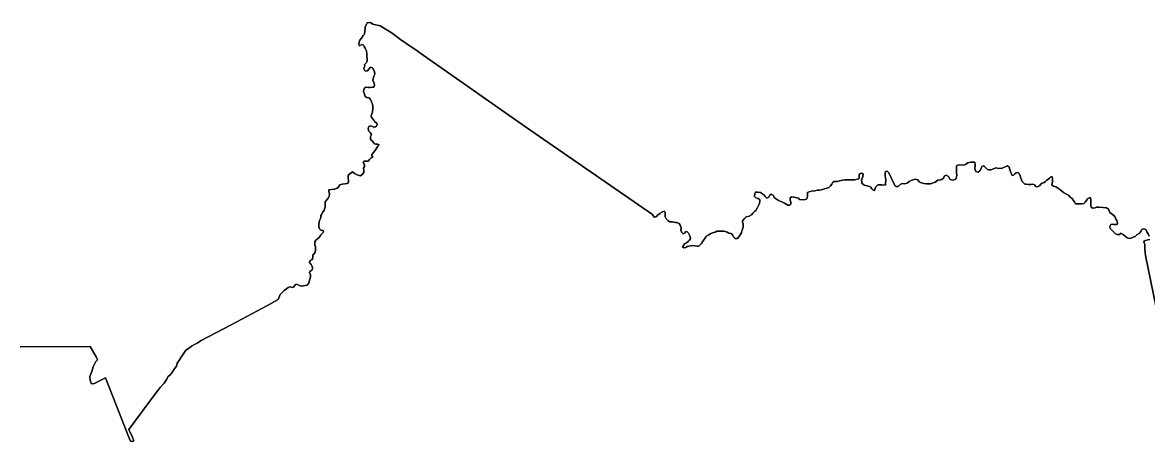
# Model space of a CAD drawing. Header units: inches. Extents: x 33.9 to 41.9, y -4.8 to 5.4.
# Drawn here: x 35.0492 to 35.2214, y -0.0665 to -0.0025 of the extents above; entities that cross this region are included whole.
import ezdxf

# ---------------------------------------------------------------- set-up
doc = ezdxf.new("R2010")
doc.units = ezdxf.units.IN
doc.header["$MEASUREMENT"] = 0
doc.layers.add('Counties', color=7, linetype='Continuous')

msp = doc.modelspace()

# ---------------------------------------------------------------- linework, layer by layer
at = {"layer": 'Counties'}
for points in [[(35.04884, -0.05208), (35.05954, -0.052), (35.06046, -0.05361), (35.06065, -0.05408), (35.06039, -0.05432), (35.05999, -0.05511), (35.05978, -0.05585), (35.05952, -0.05662), (35.05954, -0.05723), (35.05973, -0.05775), (35.0602, -0.05765), (35.06089, -0.0573), (35.06191, -0.0568), (35.06517, -0.06512), (35.0653, -0.06552), (35.06555, -0.06614), (35.06574, -0.06649), (35.06603, -0.06654), (35.06624, -0.06641), (35.06608, -0.06608), (35.06595, -0.06574), (35.06575, -0.06537), (35.06544, -0.06471), (35.06967, -0.05901), (35.07026, -0.05827), (35.07084, -0.05764), (35.07128, -0.05702), (35.0714, -0.05668), (35.07181, -0.05628), (35.07213, -0.05589), (35.07237, -0.05547), (35.07275, -0.055), (35.07286, -0.05459), (35.07321, -0.05405), (35.07348, -0.05365), (35.07379, -0.05317), (35.07416, -0.05257), (35.07474, -0.05222), (35.07503, -0.05198), (35.07552, -0.05171), (35.07603, -0.05145), (35.07643, -0.05116), (35.08119, -0.04866), (35.08658, -0.04579), (35.08828, -0.04484), (35.08859, -0.04406), (35.08921, -0.04344), (35.08957, -0.04322), (35.08981, -0.04302), (35.09015, -0.04291), (35.09048, -0.043), (35.09065, -0.04293), (35.09081, -0.04273), (35.09094, -0.04256), (35.0911, -0.04249), (35.09156, -0.04267), (35.09174, -0.0428), (35.09218, -0.04275), (35.09236, -0.04271), (35.09247, -0.04271), (35.09272, -0.04266), (35.09301, -0.04231), (35.09309, -0.04187), (35.09323, -0.04141), (35.09323, -0.04107), (35.09311, -0.04072), (35.09316, -0.04055), (35.09344, -0.04035), (35.09353, -0.04012), (35.09353, -0.03997), (35.09347, -0.0398), (35.09333, -0.03949), (35.09311, -0.0392), (35.09318, -0.03889), (35.09344, -0.03875), (35.0936, -0.03853), (35.0936, -0.03829), (35.09362, -0.038), (35.09376, -0.03789), (35.09396, -0.03761), (35.09398, -0.0373), (35.09398, -0.03679), (35.09391, -0.03654), (35.09389, -0.03604), (35.09404, -0.03575), (35.09431, -0.03555), (35.09459, -0.03535), (35.09482, -0.03495), (35.09499, -0.03478), (35.09519, -0.0346), (35.09524, -0.03433), (35.09504, -0.03425), (35.09488, -0.03429), (35.0946, -0.03401), (35.09451, -0.03374), (35.0945, -0.03332), (35.09462, -0.03275), (35.09484, -0.03233), (35.09484, -0.03201), (35.09499, -0.03177), (35.09506, -0.03151), (35.09533, -0.03115), (35.0955, -0.03069), (35.0955, -0.03043), (35.09548, -0.03014), (35.09546, -0.02992), (35.09573, -0.02958), (35.09592, -0.02932), (35.0961, -0.02901), (35.09615, -0.02873), (35.09608, -0.02848), (35.09605, -0.0283), (35.09606, -0.02808), (35.09692, -0.02795), (35.0973, -0.02782), (35.09747, -0.02769), (35.09772, -0.02731), (35.09807, -0.02718), (35.09847, -0.02713), (35.09887, -0.02711), (35.09905, -0.02693), (35.09905, -0.02658), (35.099, -0.02631), (35.099, -0.02583), (35.09923, -0.02563), (35.09965, -0.02532), (35.09996, -0.02559), (35.10036, -0.02578), (35.10084, -0.0259), (35.10111, -0.02578), (35.10138, -0.02543), (35.1014, -0.02516), (35.10137, -0.02477), (35.10148, -0.0245), (35.10148, -0.02424), (35.10138, -0.02408), (35.10128, -0.02388), (35.10144, -0.02369), (35.10182, -0.02369), (35.10208, -0.02366), (35.10224, -0.02344), (35.10251, -0.02318), (35.10277, -0.02302), (35.10264, -0.02284), (35.10261, -0.02265), (35.1029, -0.02231), (35.10319, -0.02196), (35.10339, -0.02163), (35.10352, -0.02139), (35.10372, -0.02116), (35.10354, -0.02108), (35.10323, -0.02108), (35.10303, -0.02105), (35.10286, -0.02084), (35.10266, -0.02059), (35.10242, -0.02035), (35.10242, -0.01993), (35.10255, -0.01958), (35.10241, -0.01935), (35.10217, -0.01907), (35.10208, -0.01874), (35.10217, -0.01838), (35.10248, -0.01829), (35.10294, -0.01847), (35.10319, -0.01845), (35.10335, -0.01834), (35.10346, -0.01809), (35.10339, -0.01785), (35.10305, -0.01763), (35.1029, -0.01743), (35.10266, -0.01712), (35.1025, -0.0169), (35.10259, -0.01655), (35.1027, -0.0162), (35.10277, -0.01564), (35.10276, -0.01524), (35.10266, -0.01482), (35.10259, -0.0146), (35.10239, -0.01425), (35.10223, -0.01401), (35.10186, -0.01396), (35.10161, -0.01377), (35.10148, -0.01343), (35.10137, -0.01301), (35.10146, -0.01259), (35.10168, -0.01237), (35.1021, -0.0124), (35.10237, -0.0124), (35.1027, -0.01239), (35.1029, -0.01237), (35.10305, -0.01209), (35.10296, -0.01169), (35.10279, -0.01133), (35.10283, -0.01109), (35.1029, -0.0107), (35.10303, -0.01049), (35.10307, -0.01027), (35.10303, -0.01003), (35.10292, -0.00975), (35.10274, -0.00941), (35.10241, -0.0093), (35.10216, -0.00961), (35.10194, -0.00985), (35.10165, -0.00992), (35.10148, -0.00979), (35.10141, -0.0095), (35.10156, -0.00913), (35.10148, -0.00891), (35.10179, -0.00862), (35.1019, -0.00838), (35.10192, -0.00809), (35.10187, -0.00769), (35.10183, -0.00734), (35.10179, -0.00683), (35.10158, -0.00639), (35.10145, -0.00614), (35.10132, -0.00594), (35.10108, -0.00585), (35.10074, -0.00606), (35.10063, -0.00583), (35.1007, -0.0055), (35.10079, -0.00519), (35.10103, -0.00486), (35.1013, -0.00449), (35.10152, -0.00427), (35.10156, -0.00371), (35.10158, -0.00343), (35.10159, -0.00321), (35.10174, -0.00285), (35.10189, -0.00252), (35.10243, -0.00248), (35.10278, -0.00272), (35.10387, -0.00298), (35.1056, -0.00402), (35.10702, -0.00506), (35.1085, -0.0061), (35.10937, -0.00667), (35.10995, -0.00713), (35.12614, -0.01844), (35.14555, -0.03183), (35.14581, -0.03223), (35.14605, -0.03221), (35.14621, -0.03208), (35.14632, -0.03195), (35.14648, -0.03184), (35.1467, -0.0317), (35.14687, -0.03155), (35.14707, -0.03143), (35.1473, -0.03135), (35.14747, -0.0315), (35.14749, -0.03179), (35.14749, -0.03217), (35.14763, -0.03249), (35.14789, -0.03274), (35.14821, -0.03296), (35.14861, -0.03294), (35.14898, -0.03305), (35.14927, -0.03307), (35.14962, -0.03323), (35.14976, -0.03346), (35.14991, -0.03384), (35.14989, -0.03429), (35.15005, -0.03466), (35.15025, -0.03479), (35.15044, -0.0347), (35.1506, -0.03448), (35.1508, -0.03446), (35.15102, -0.0347), (35.1512, -0.03501), (35.15131, -0.03526), (35.15135, -0.0355), (35.15122, -0.03574), (35.15102, -0.03592), (35.15074, -0.03616), (35.15045, -0.03632), (35.15027, -0.0366), (35.15014, -0.03676), (35.15033, -0.03695), (35.15062, -0.03687), (35.15082, -0.03673), (35.15138, -0.03662), (35.15173, -0.0366), (35.15202, -0.03662), (35.15235, -0.03667), (35.1526, -0.03667), (35.15277, -0.03654), (35.15304, -0.03629), (35.15317, -0.03603), (35.15337, -0.03572), (35.15353, -0.03548), (35.15368, -0.03523), (35.15384, -0.0351), (35.15415, -0.03492), (35.15437, -0.03477), (35.15472, -0.03463), (35.1551, -0.03454), (35.15539, -0.03437), (35.15574, -0.03437), (35.15612, -0.03437), (35.1565, -0.03439), (35.15696, -0.03455), (35.15719, -0.0347), (35.15754, -0.03476), (35.15779, -0.0349), (35.15787, -0.03518), (35.15816, -0.0355), (35.15854, -0.0355), (35.15876, -0.03523), (35.15896, -0.03492), (35.15914, -0.03465), (35.15918, -0.03434), (35.15931, -0.03406), (35.1594, -0.03377), (35.1594, -0.03348), (35.15938, -0.03326), (35.15929, -0.03302), (35.15929, -0.03278), (35.15964, -0.03242), (35.15985, -0.0322), (35.16031, -0.03211), (35.16066, -0.03189), (35.16089, -0.03163), (35.16113, -0.03139), (35.16137, -0.03116), (35.16155, -0.03088), (35.16169, -0.03055), (35.16186, -0.03024), (35.16197, -0.0299), (35.16193, -0.02959), (35.1617, -0.02939), (35.16133, -0.02931), (35.16113, -0.02906), (35.16117, -0.02864), (35.1613, -0.02842), (35.16162, -0.0284), (35.16206, -0.02847), (35.16235, -0.02866), (35.16264, -0.02893), (35.16279, -0.02909), (35.16304, -0.02935), (35.16333, -0.02919), (35.16348, -0.02888), (35.16368, -0.02873), (35.16404, -0.02891), (35.16415, -0.02922), (35.16437, -0.0294), (35.16479, -0.02968), (35.16532, -0.0299), (35.16574, -0.03008), (35.16625, -0.03039), (35.16656, -0.03043), (35.16669, -0.03028), (35.16669, -0.02994), (35.1666, -0.02963), (35.1666, -0.02931), (35.16678, -0.02915), (35.16714, -0.02919), (35.16787, -0.02933), (35.16802, -0.02955), (35.16876, -0.02957), (35.16915, -0.02944), (35.16922, -0.02902), (35.16922, -0.02875), (35.16926, -0.02848), (35.16951, -0.02838), (35.16987, -0.02829), (35.17035, -0.02824), (35.17071, -0.02813), (35.1711, -0.02811), (35.17151, -0.028), (35.17184, -0.02793), (35.17222, -0.0278), (35.17248, -0.02769), (35.17277, -0.02744), (35.17294, -0.02718), (35.1731, -0.02687), (35.17326, -0.02678), (35.17356, -0.02681), (35.17385, -0.02681), (35.17414, -0.02669), (35.17459, -0.02661), (35.17494, -0.02654), (35.1754, -0.02651), (35.17591, -0.02656), (35.17647, -0.02651), (35.17681, -0.02643), (35.17707, -0.02638), (35.17716, -0.02623), (35.17714, -0.02601), (35.17713, -0.02579), (35.17731, -0.02558), (35.17754, -0.0255), (35.17773, -0.02567), (35.17769, -0.02603), (35.17751, -0.02658), (35.17753, -0.02684), (35.17756, -0.02705), (35.17791, -0.02736), (35.17838, -0.02747), (35.17871, -0.02757), (35.17895, -0.02766), (35.17907, -0.0279), (35.17926, -0.02812), (35.17944, -0.02819), (35.1796, -0.0279), (35.17966, -0.02768), (35.17977, -0.02748), (35.18, -0.02731), (35.18062, -0.02729), (35.18119, -0.02733), (35.18117, -0.02708), (35.18124, -0.0266), (35.18119, -0.02625), (35.18113, -0.0259), (35.18111, -0.02554), (35.18117, -0.02525), (35.18141, -0.02523), (35.18166, -0.02549), (35.18184, -0.0258), (35.18203, -0.0262), (35.18221, -0.0266), (35.18244, -0.02706), (35.18257, -0.02739), (35.18275, -0.02753), (35.18312, -0.02757), (35.18341, -0.02724), (35.1837, -0.02708), (35.18414, -0.02717), (35.1845, -0.02706), (35.18479, -0.02677), (35.18521, -0.02658), (35.18569, -0.02644), (35.1861, -0.02656), (35.18632, -0.02682), (35.18652, -0.02695), (35.18703, -0.02708), (35.18745, -0.02713), (35.18784, -0.02715), (35.18807, -0.02715), (35.18875, -0.02688), (35.18918, -0.02659), (35.1896, -0.02653), (35.1898, -0.02648), (35.19008, -0.02624), (35.19013, -0.02598), (35.19044, -0.02582), (35.19079, -0.02602), (35.19108, -0.02646), (35.19142, -0.0266), (35.19186, -0.0265), (35.19204, -0.02611), (35.19206, -0.02582), (35.19204, -0.02547), (35.19203, -0.02507), (35.19201, -0.02472), (35.19203, -0.02441), (35.19221, -0.02427), (35.19243, -0.02423), (35.19303, -0.0243), (35.19338, -0.02419), (35.19378, -0.02396), (35.1942, -0.02383), (35.19485, -0.02381), (35.19487, -0.02423), (35.19485, -0.02483), (35.19499, -0.02524), (35.19534, -0.02534), (35.19561, -0.02516), (35.1958, -0.02482), (35.19591, -0.0245), (35.19614, -0.02441), (35.19633, -0.02449), (35.19647, -0.02467), (35.19674, -0.02494), (35.19698, -0.02502), (35.19727, -0.02502), (35.19767, -0.02483), (35.19804, -0.02471), (35.19851, -0.02478), (35.199, -0.02476), (35.19946, -0.02454), (35.19984, -0.02442), (35.20008, -0.02458), (35.20019, -0.02495), (35.20028, -0.02527), (35.20044, -0.02566), (35.20055, -0.02586), (35.20075, -0.0258), (35.20095, -0.02564), (35.20113, -0.02549), (35.20148, -0.02542), (35.20163, -0.02559), (35.20177, -0.02591), (35.20184, -0.0263), (35.20208, -0.02677), (35.20221, -0.02694), (35.20245, -0.02719), (35.20268, -0.02721), (35.20296, -0.02723), (35.20319, -0.02725), (35.20343, -0.02725), (35.2037, -0.02721), (35.20396, -0.0273), (35.20416, -0.02756), (35.20441, -0.02763), (35.20472, -0.02745), (35.20492, -0.02721), (35.2051, -0.02703), (35.20543, -0.02692), (35.20562, -0.02679), (35.20582, -0.02661), (35.20603, -0.02645), (35.20627, -0.0263), (35.20647, -0.0261), (35.20665, -0.02608), (35.20671, -0.0263), (35.20671, -0.02652), (35.20669, -0.02685), (35.20662, -0.02729), (35.20684, -0.02752), (35.2072, -0.02762), (35.20749, -0.02776), (35.20775, -0.02796), (35.20806, -0.02822), (35.20838, -0.02849), (35.20887, -0.02871), (35.20915, -0.02886), (35.2094, -0.02919), (35.20973, -0.02937), (35.20988, -0.02966), (35.21009, -0.02988), (35.2102, -0.03018), (35.21037, -0.03021), (35.21077, -0.03021), (35.21119, -0.03021), (35.21152, -0.03016), (35.21172, -0.02994), (35.21188, -0.02967), (35.21208, -0.02946), (35.21224, -0.02932), (35.21237, -0.02925), (35.21252, -0.02928), (35.21255, -0.02963), (35.21257, -0.02998), (35.21259, -0.03043), (35.21263, -0.03071), (35.21286, -0.03085), (35.21321, -0.0308), (35.21345, -0.03069), (35.21379, -0.03072), (35.21445, -0.03076), (35.21498, -0.0308), (35.21525, -0.03102), (35.21547, -0.03153), (35.2159, -0.03182), (35.21607, -0.03197), (35.21629, -0.03226), (35.21641, -0.03255), (35.21652, -0.03277), (35.21663, -0.0331), (35.21661, -0.03336), (35.21625, -0.03339), (35.21609, -0.03336), (35.21585, -0.03332), (35.21563, -0.03337), (35.21545, -0.03365), (35.2155, -0.03398), (35.21598, -0.03442), (35.21634, -0.03478), (35.21659, -0.03491), (35.21698, -0.03487), (35.21712, -0.03471), (35.21751, -0.03489), (35.21787, -0.03522), (35.21814, -0.03539), (35.21847, -0.03548), (35.21874, -0.03544), (35.21902, -0.03528), (35.21935, -0.03519), (35.2196, -0.03493), (35.21997, -0.03473), (35.2202, -0.03444), (35.22029, -0.03418), (35.2204, -0.03409), (35.22073, -0.03404), (35.221, -0.03411), (35.22113, -0.03447), (35.22131, -0.03478), (35.2215, -0.03515)], [(35.2215, -0.03515), (35.22131, -0.03478), (35.22113, -0.03447), (35.221, -0.03411), (35.22073, -0.03404), (35.2204, -0.03409), (35.22029, -0.03418), (35.2202, -0.03444), (35.21997, -0.03473), (35.2196, -0.03493), (35.21935, -0.03519), (35.21902, -0.03528), (35.21874, -0.03544), (35.21847, -0.03548), (35.21814, -0.03539), (35.21787, -0.03522), (35.21751, -0.03489), (35.21712, -0.03471), (35.21698, -0.03487), (35.21659, -0.03491), (35.21634, -0.03478), (35.21598, -0.03442), (35.2155, -0.03398), (35.21545, -0.03365), (35.21563, -0.03337), (35.21585, -0.03332), (35.21609, -0.03336), (35.21625, -0.03339), (35.21661, -0.03336), (35.21663, -0.0331), (35.21652, -0.03277), (35.21641, -0.03255), (35.21629, -0.03226), (35.21607, -0.03197), (35.2159, -0.03182), (35.21547, -0.03153), (35.21525, -0.03102), (35.21498, -0.0308), (35.21445, -0.03076), (35.21379, -0.03072), (35.21345, -0.03069), (35.21321, -0.0308), (35.21286, -0.03085), (35.21263, -0.03071), (35.21259, -0.03043), (35.21257, -0.02998), (35.21255, -0.02963), (35.21252, -0.02928), (35.21237, -0.02925), (35.21224, -0.02932), (35.21208, -0.02946), (35.21188, -0.02967), (35.21172, -0.02994), (35.21152, -0.03016), (35.21119, -0.03021), (35.21077, -0.03021), (35.21037, -0.03021), (35.2102, -0.03018), (35.21009, -0.02988), (35.20988, -0.02966), (35.20973, -0.02937), (35.2094, -0.02919), (35.20915, -0.02886), (35.20887, -0.02871), (35.20838, -0.02849), (35.20806, -0.02822), (35.20775, -0.02796), (35.20749, -0.02776), (35.2072, -0.02762), (35.20684, -0.02752), (35.20662, -0.02729), (35.20669, -0.02685), (35.20671, -0.02652), (35.20671, -0.0263), (35.20665, -0.02608), (35.20647, -0.0261), (35.20627, -0.0263), (35.20603, -0.02645), (35.20582, -0.02661), (35.20562, -0.02679), (35.20543, -0.02692), (35.2051, -0.02703), (35.20492, -0.02721), (35.20472, -0.02745), (35.20441, -0.02763), (35.20416, -0.02756), (35.20396, -0.0273), (35.2037, -0.02721), (35.20343, -0.02725), (35.20319, -0.02725), (35.20296, -0.02723), (35.20268, -0.02721), (35.20245, -0.02719), (35.20221, -0.02694), (35.20208, -0.02677), (35.20184, -0.0263), (35.20177, -0.02591), (35.20163, -0.02559), (35.20148, -0.02542), (35.20113, -0.02549), (35.20095, -0.02564), (35.20075, -0.0258), (35.20055, -0.02586), (35.20044, -0.02566), (35.20028, -0.02527), (35.20019, -0.02495), (35.20008, -0.02458), (35.19984, -0.02442), (35.19946, -0.02454), (35.199, -0.02476), (35.19851, -0.02478), (35.19804, -0.02471), (35.19767, -0.02483), (35.19727, -0.02502), (35.19698, -0.02502), (35.19674, -0.02494), (35.19647, -0.02467), (35.19633, -0.02449), (35.19614, -0.02441), (35.19591, -0.0245), (35.1958, -0.02482), (35.19561, -0.02516), (35.19534, -0.02534), (35.19499, -0.02524), (35.19485, -0.02483), (35.19487, -0.02423), (35.19485, -0.02381), (35.1942, -0.02383), (35.19378, -0.02396), (35.19338, -0.02419), (35.19303, -0.0243), (35.19243, -0.02423), (35.19221, -0.02427), (35.19203, -0.02441), (35.19201, -0.02472), (35.19203, -0.02507), (35.19204, -0.02547), (35.19206, -0.02582), (35.19204, -0.02611), (35.19186, -0.0265), (35.19142, -0.0266), (35.19108, -0.02646), (35.19079, -0.02602), (35.19044, -0.02582), (35.19013, -0.02598), (35.19008, -0.02624), (35.1898, -0.02648), (35.1896, -0.02653), (35.18918, -0.02659), (35.18875, -0.02688), (35.18807, -0.02715), (35.18784, -0.02715), (35.18745, -0.02713), (35.18703, -0.02708), (35.18652, -0.02695), (35.18632, -0.02682), (35.1861, -0.02656), (35.18569, -0.02644), (35.18521, -0.02658), (35.18479, -0.02677), (35.1845, -0.02706), (35.18414, -0.02717), (35.1837, -0.02708), (35.18341, -0.02724), (35.18312, -0.02757), (35.18275, -0.02753), (35.18257, -0.02739), (35.18244, -0.02706), (35.18221, -0.0266), (35.18203, -0.0262), (35.18184, -0.0258), (35.18166, -0.02549), (35.18141, -0.02523), (35.18117, -0.02525), (35.18111, -0.02554), (35.18113, -0.0259), (35.18119, -0.02625), (35.18124, -0.0266), (35.18117, -0.02708), (35.18119, -0.02733), (35.18062, -0.02729), (35.18, -0.02731), (35.17977, -0.02748), (35.17966, -0.02768), (35.1796, -0.0279), (35.17944, -0.02819), (35.17926, -0.02812), (35.17907, -0.0279), (35.17895, -0.02766), (35.17871, -0.02757), (35.17838, -0.02747), (35.17791, -0.02736), (35.17756, -0.02705), (35.17753, -0.02684), (35.17751, -0.02658), (35.17769, -0.02603), (35.17773, -0.02567), (35.17754, -0.0255), (35.17731, -0.02558), (35.17713, -0.02579), (35.17714, -0.02601), (35.17716, -0.02623), (35.17707, -0.02638), (35.17681, -0.02643), (35.17647, -0.02651), (35.17591, -0.02656), (35.1754, -0.02651), (35.17494, -0.02654), (35.17459, -0.02661), (35.17414, -0.02669), (35.17385, -0.02681), (35.17356, -0.02681), (35.17326, -0.02678), (35.1731, -0.02687), (35.17294, -0.02718), (35.17277, -0.02744), (35.17248, -0.02769), (35.17222, -0.0278), (35.17184, -0.02793), (35.17151, -0.028), (35.1711, -0.02811), (35.17071, -0.02813), (35.17035, -0.02824), (35.16987, -0.02829), (35.16951, -0.02838), (35.16926, -0.02848), (35.16922, -0.02875), (35.16922, -0.02902), (35.16915, -0.02944), (35.16876, -0.02957), (35.16802, -0.02955), (35.16787, -0.02933), (35.16714, -0.02919), (35.16678, -0.02915), (35.1666, -0.02931), (35.1666, -0.02963), (35.16669, -0.02994), (35.16669, -0.03028), (35.16656, -0.03043), (35.16625, -0.03039), (35.16574, -0.03008), (35.16532, -0.0299), (35.16479, -0.02968), (35.16437, -0.0294), (35.16415, -0.02922), (35.16404, -0.02891), (35.16368, -0.02873), (35.16348, -0.02888), (35.16333, -0.02919), (35.16304, -0.02935), (35.16279, -0.02909), (35.16264, -0.02893), (35.16235, -0.02866), (35.16206, -0.02847), (35.16162, -0.0284), (35.1613, -0.02842), (35.16117, -0.02864), (35.16113, -0.02906), (35.16133, -0.02931), (35.1617, -0.02939), (35.16193, -0.02959), (35.16197, -0.0299), (35.16186, -0.03024), (35.16169, -0.03055), (35.16155, -0.03088), (35.16137, -0.03116), (35.16113, -0.03139), (35.16089, -0.03163), (35.16066, -0.03189), (35.16031, -0.03211), (35.15985, -0.0322), (35.15964, -0.03242), (35.15929, -0.03278), (35.15929, -0.03302), (35.15938, -0.03326), (35.1594, -0.03348), (35.1594, -0.03377), (35.15931, -0.03406), (35.15918, -0.03434), (35.15914, -0.03465), (35.15896, -0.03492), (35.15876, -0.03523), (35.15854, -0.0355), (35.15816, -0.0355), (35.15787, -0.03518), (35.15779, -0.0349), (35.15754, -0.03476), (35.15719, -0.0347), (35.15696, -0.03455), (35.1565, -0.03439), (35.15612, -0.03437), (35.15574, -0.03437), (35.15539, -0.03437), (35.1551, -0.03454), (35.15472, -0.03463), (35.15437, -0.03477), (35.15415, -0.03492), (35.15384, -0.0351), (35.15368, -0.03523), (35.15353, -0.03548), (35.15337, -0.03572), (35.15317, -0.03603), (35.15304, -0.03629), (35.15277, -0.03654), (35.1526, -0.03667), (35.15235, -0.03667), (35.15202, -0.03662), (35.15173, -0.0366), (35.15138, -0.03662), (35.15082, -0.03673), (35.15062, -0.03687), (35.15033, -0.03695), (35.15014, -0.03676), (35.15027, -0.0366), (35.15045, -0.03632), (35.15074, -0.03616), (35.15102, -0.03592), (35.15122, -0.03574), (35.15135, -0.0355), (35.15131, -0.03526), (35.1512, -0.03501), (35.15102, -0.0347), (35.1508, -0.03446), (35.1506, -0.03448), (35.15044, -0.0347), (35.15025, -0.03479), (35.15005, -0.03466), (35.14989, -0.03429), (35.14991, -0.03384), (35.14976, -0.03346), (35.14962, -0.03323), (35.14927, -0.03307), (35.14898, -0.03305), (35.14861, -0.03294), (35.14821, -0.03296), (35.14789, -0.03274), (35.14763, -0.03249), (35.14749, -0.03217), (35.14749, -0.03179), (35.14747, -0.0315), (35.1473, -0.03135), (35.14707, -0.03143), (35.14687, -0.03155), (35.1467, -0.0317), (35.14648, -0.03184), (35.14632, -0.03195), (35.14621, -0.03208), (35.14605, -0.03221), (35.14581, -0.03223), (35.14555, -0.03183), (35.12614, -0.01844), (35.10995, -0.00713), (35.10937, -0.00667), (35.1085, -0.0061), (35.10702, -0.00506), (35.1056, -0.00402), (35.10387, -0.00298), (35.10278, -0.00272), (35.10243, -0.00248), (35.10189, -0.00252), (35.10174, -0.00285), (35.10159, -0.00321), (35.10158, -0.00343), (35.10156, -0.00371), (35.10152, -0.00427), (35.1013, -0.00449), (35.10103, -0.00486), (35.10079, -0.00519), (35.1007, -0.0055), (35.10063, -0.00583), (35.10074, -0.00606), (35.10108, -0.00585), (35.10132, -0.00594), (35.10145, -0.00614), (35.10158, -0.00639), (35.10179, -0.00683), (35.10183, -0.00734), (35.10187, -0.00769), (35.10192, -0.00809), (35.1019, -0.00838), (35.10179, -0.00862), (35.10148, -0.00891), (35.10156, -0.00913), (35.10141, -0.0095), (35.10148, -0.00979), (35.10165, -0.00992), (35.10194, -0.00985), (35.10216, -0.00961), (35.10241, -0.0093), (35.10274, -0.00941), (35.10292, -0.00975), (35.10303, -0.01003), (35.10307, -0.01027), (35.10303, -0.01049), (35.1029, -0.0107), (35.10283, -0.01109), (35.10279, -0.01133), (35.10296, -0.01169), (35.10305, -0.01209), (35.1029, -0.01237), (35.1027, -0.01239), (35.10237, -0.0124), (35.1021, -0.0124), (35.10168, -0.01237), (35.10146, -0.01259), (35.10137, -0.01301), (35.10148, -0.01343), (35.10161, -0.01377), (35.10186, -0.01396), (35.10223, -0.01401), (35.10239, -0.01425), (35.10259, -0.0146), (35.10266, -0.01482), (35.10276, -0.01524), (35.10277, -0.01564), (35.1027, -0.0162), (35.10259, -0.01655), (35.1025, -0.0169), (35.10266, -0.01712), (35.1029, -0.01743), (35.10305, -0.01763), (35.10339, -0.01785), (35.10346, -0.01809), (35.10335, -0.01834), (35.10319, -0.01845), (35.10294, -0.01847), (35.10248, -0.01829), (35.10217, -0.01838), (35.10208, -0.01874), (35.10217, -0.01907), (35.10241, -0.01935), (35.10255, -0.01958), (35.10242, -0.01993), (35.10242, -0.02035), (35.10266, -0.02059), (35.10286, -0.02084), (35.10303, -0.02105), (35.10323, -0.02108), (35.10354, -0.02108), (35.10372, -0.02116), (35.10352, -0.02139), (35.10339, -0.02163), (35.10319, -0.02196), (35.1029, -0.02231), (35.10261, -0.02265), (35.10264, -0.02284), (35.10277, -0.02302), (35.10251, -0.02318), (35.10224, -0.02344), (35.10208, -0.02366), (35.10182, -0.02369), (35.10144, -0.02369), (35.10128, -0.02388), (35.10138, -0.02408), (35.10148, -0.02424), (35.10148, -0.0245), (35.10137, -0.02477), (35.1014, -0.02516), (35.10138, -0.02543), (35.10111, -0.02578), (35.10084, -0.0259), (35.10036, -0.02578), (35.09996, -0.02559), (35.09965, -0.02532), (35.09923, -0.02563), (35.099, -0.02583), (35.099, -0.02631), (35.09905, -0.02658), (35.09905, -0.02693), (35.09887, -0.02711), (35.09847, -0.02713), (35.09807, -0.02718), (35.09772, -0.02731), (35.09747, -0.02769), (35.0973, -0.02782), (35.09692, -0.02795), (35.09606, -0.02808), (35.09605, -0.0283), (35.09608, -0.02848), (35.09615, -0.02873), (35.0961, -0.02901), (35.09592, -0.02932), (35.09573, -0.02958), (35.09546, -0.02992), (35.09548, -0.03014), (35.0955, -0.03043), (35.0955, -0.03069), (35.09533, -0.03115), (35.09506, -0.03151), (35.09499, -0.03177), (35.09484, -0.03201), (35.09484, -0.03233), (35.09462, -0.03275), (35.0945, -0.03332), (35.09451, -0.03374), (35.0946, -0.03401), (35.09488, -0.03429), (35.09504, -0.03425), (35.09524, -0.03433), (35.09519, -0.0346), (35.09499, -0.03478), (35.09482, -0.03495), (35.09459, -0.03535), (35.09431, -0.03555), (35.09404, -0.03575), (35.09389, -0.03604), (35.09391, -0.03654), (35.09398, -0.03679), (35.09398, -0.0373), (35.09396, -0.03761), (35.09376, -0.03789), (35.09362, -0.038), (35.0936, -0.03829), (35.0936, -0.03853), (35.09344, -0.03875), (35.09318, -0.03889), (35.09311, -0.0392), (35.09333, -0.03949), (35.09347, -0.0398), (35.09353, -0.03997), (35.09353, -0.04012), (35.09344, -0.04035), (35.09316, -0.04055), (35.09311, -0.04072), (35.09323, -0.04107), (35.09323, -0.04141), (35.09309, -0.04187), (35.09301, -0.04231), (35.09272, -0.04266), (35.09247, -0.04271), (35.09236, -0.04271), (35.09218, -0.04275), (35.09174, -0.0428), (35.09156, -0.04267), (35.0911, -0.04249), (35.09094, -0.04256), (35.09081, -0.04273), (35.09065, -0.04293), (35.09048, -0.043), (35.09015, -0.04291), (35.08981, -0.04302), (35.08957, -0.04322), (35.08921, -0.04344), (35.08859, -0.04406), (35.08828, -0.04484), (35.08658, -0.04579), (35.08119, -0.04866), (35.07643, -0.05116), (35.07603, -0.05145), (35.07552, -0.05171), (35.07503, -0.05198), (35.07474, -0.05222), (35.07416, -0.05257), (35.07379, -0.05317), (35.07348, -0.05365), (35.07321, -0.05405), (35.07286, -0.05459), (35.07275, -0.055), (35.07237, -0.05547), (35.07213, -0.05589), (35.07181, -0.05628), (35.0714, -0.05668), (35.07128, -0.05702), (35.07084, -0.05764), (35.07026, -0.05827), (35.06967, -0.05901), (35.06544, -0.06471), (35.06575, -0.06537), (35.06595, -0.06574), (35.06608, -0.06608), (35.06624, -0.06641), (35.06603, -0.06654), (35.06574, -0.06649), (35.06555, -0.06614), (35.0653, -0.06552), (35.06517, -0.06512), (35.06191, -0.0568), (35.06089, -0.0573), (35.0602, -0.05765), (35.05973, -0.05775), (35.05954, -0.05723), (35.05952, -0.05662), (35.05978, -0.05585), (35.05999, -0.05511), (35.06039, -0.05432), (35.06065, -0.05408), (35.06046, -0.05361), (35.05954, -0.052), (35.04884, -0.05208)], [(35.04884, -0.05208), (35.05954, -0.052), (35.06046, -0.05361), (35.06065, -0.05408), (35.06039, -0.05432), (35.05999, -0.05511), (35.05978, -0.05585), (35.05952, -0.05662), (35.05954, -0.05723), (35.05973, -0.05775), (35.0602, -0.05765), (35.06089, -0.0573), (35.06191, -0.0568), (35.06517, -0.06512), (35.0653, -0.06552), (35.06555, -0.06614), (35.06574, -0.06649), (35.06603, -0.06654), (35.06624, -0.06641), (35.06608, -0.06608), (35.06595, -0.06574), (35.06575, -0.06537), (35.06544, -0.06471), (35.06967, -0.05901), (35.07026, -0.05827), (35.07084, -0.05764), (35.07128, -0.05702), (35.0714, -0.05668), (35.07181, -0.05628), (35.07213, -0.05589), (35.07237, -0.05547), (35.07275, -0.055), (35.07286, -0.05459), (35.07321, -0.05405), (35.07348, -0.05365), (35.07379, -0.05317), (35.07416, -0.05257), (35.07474, -0.05222), (35.07503, -0.05198), (35.07552, -0.05171), (35.07603, -0.05145), (35.07643, -0.05116), (35.08119, -0.04866), (35.08658, -0.04579), (35.08828, -0.04484), (35.08859, -0.04406), (35.08921, -0.04344), (35.08957, -0.04322), (35.08981, -0.04302), (35.09015, -0.04291), (35.09048, -0.043), (35.09065, -0.04293), (35.09081, -0.04273), (35.09094, -0.04256), (35.0911, -0.04249), (35.09156, -0.04267), (35.09174, -0.0428), (35.09218, -0.04275), (35.09236, -0.04271), (35.09247, -0.04271), (35.09272, -0.04266), (35.09301, -0.04231), (35.09309, -0.04187), (35.09323, -0.04141), (35.09323, -0.04107), (35.09311, -0.04072), (35.09316, -0.04055), (35.09344, -0.04035), (35.09353, -0.04012), (35.09353, -0.03997), (35.09347, -0.0398), (35.09333, -0.03949), (35.09311, -0.0392), (35.09318, -0.03889), (35.09344, -0.03875), (35.0936, -0.03853), (35.0936, -0.03829), (35.09362, -0.038), (35.09376, -0.03789), (35.09396, -0.03761), (35.09398, -0.0373), (35.09398, -0.03679), (35.09391, -0.03654), (35.09389, -0.03604), (35.09404, -0.03575), (35.09431, -0.03555), (35.09459, -0.03535), (35.09482, -0.03495), (35.09499, -0.03478), (35.09519, -0.0346), (35.09524, -0.03433), (35.09504, -0.03425), (35.09488, -0.03429), (35.0946, -0.03401), (35.09451, -0.03374), (35.0945, -0.03332), (35.09462, -0.03275), (35.09484, -0.03233), (35.09484, -0.03201), (35.09499, -0.03177), (35.09506, -0.03151), (35.09533, -0.03115), (35.0955, -0.03069), (35.0955, -0.03043), (35.09548, -0.03014), (35.09546, -0.02992), (35.09573, -0.02958), (35.09592, -0.02932), (35.0961, -0.02901), (35.09615, -0.02873), (35.09608, -0.02848), (35.09605, -0.0283), (35.09606, -0.02808), (35.09692, -0.02795), (35.0973, -0.02782), (35.09747, -0.02769), (35.09772, -0.02731), (35.09807, -0.02718), (35.09847, -0.02713), (35.09887, -0.02711), (35.09905, -0.02693), (35.09905, -0.02658), (35.099, -0.02631), (35.099, -0.02583), (35.09923, -0.02563), (35.09965, -0.02532), (35.09996, -0.02559), (35.10036, -0.02578), (35.10084, -0.0259), (35.10111, -0.02578), (35.10138, -0.02543), (35.1014, -0.02516), (35.10137, -0.02477), (35.10148, -0.0245), (35.10148, -0.02424), (35.10138, -0.02408), (35.10128, -0.02388), (35.10144, -0.02369), (35.10182, -0.02369), (35.10208, -0.02366), (35.10224, -0.02344), (35.10251, -0.02318), (35.10277, -0.02302), (35.10264, -0.02284), (35.10261, -0.02265), (35.1029, -0.02231), (35.10319, -0.02196), (35.10339, -0.02163), (35.10352, -0.02139), (35.10372, -0.02116), (35.10354, -0.02108), (35.10323, -0.02108), (35.10303, -0.02105), (35.10286, -0.02084), (35.10266, -0.02059), (35.10242, -0.02035), (35.10242, -0.01993), (35.10255, -0.01958), (35.10241, -0.01935), (35.10217, -0.01907), (35.10208, -0.01874), (35.10217, -0.01838), (35.10248, -0.01829), (35.10294, -0.01847), (35.10319, -0.01845), (35.10335, -0.01834), (35.10346, -0.01809), (35.10339, -0.01785), (35.10305, -0.01763), (35.1029, -0.01743), (35.10266, -0.01712), (35.1025, -0.0169), (35.10259, -0.01655), (35.1027, -0.0162), (35.10277, -0.01564), (35.10276, -0.01524), (35.10266, -0.01482), (35.10259, -0.0146), (35.10239, -0.01425), (35.10223, -0.01401), (35.10186, -0.01396), (35.10161, -0.01377), (35.10148, -0.01343), (35.10137, -0.01301), (35.10146, -0.01259), (35.10168, -0.01237), (35.1021, -0.0124), (35.10237, -0.0124), (35.1027, -0.01239), (35.1029, -0.01237), (35.10305, -0.01209), (35.10296, -0.01169), (35.10279, -0.01133), (35.10283, -0.01109), (35.1029, -0.0107), (35.10303, -0.01049), (35.10307, -0.01027), (35.10303, -0.01003), (35.10292, -0.00975), (35.10274, -0.00941), (35.10241, -0.0093), (35.10216, -0.00961), (35.10194, -0.00985), (35.10165, -0.00992), (35.10148, -0.00979), (35.10141, -0.0095), (35.10156, -0.00913), (35.10148, -0.00891), (35.10179, -0.00862), (35.1019, -0.00838), (35.10192, -0.00809), (35.10187, -0.00769), (35.10183, -0.00734), (35.10179, -0.00683), (35.10158, -0.00639), (35.10145, -0.00614), (35.10132, -0.00594), (35.10108, -0.00585), (35.10074, -0.00606), (35.10063, -0.00583), (35.1007, -0.0055), (35.10079, -0.00519), (35.10103, -0.00486), (35.1013, -0.00449), (35.10152, -0.00427), (35.10156, -0.00371), (35.10158, -0.00343), (35.10159, -0.00321), (35.10174, -0.00285), (35.10189, -0.00252), (35.10243, -0.00248), (35.10278, -0.00272), (35.10387, -0.00298), (35.1056, -0.00402), (35.10702, -0.00506), (35.1085, -0.0061), (35.10937, -0.00667), (35.10995, -0.00713), (35.12614, -0.01844), (35.14555, -0.03183), (35.14581, -0.03223), (35.14605, -0.03221), (35.14621, -0.03208), (35.14632, -0.03195), (35.14648, -0.03184), (35.1467, -0.0317), (35.14687, -0.03155), (35.14707, -0.03143), (35.1473, -0.03135), (35.14747, -0.0315), (35.14749, -0.03179), (35.14749, -0.03217), (35.14763, -0.03249), (35.14789, -0.03274), (35.14821, -0.03296), (35.14861, -0.03294), (35.14898, -0.03305), (35.14927, -0.03307), (35.14962, -0.03323), (35.14976, -0.03346), (35.14991, -0.03384), (35.14989, -0.03429), (35.15005, -0.03466), (35.15025, -0.03479), (35.15044, -0.0347), (35.1506, -0.03448), (35.1508, -0.03446), (35.15102, -0.0347), (35.1512, -0.03501), (35.15131, -0.03526), (35.15135, -0.0355), (35.15122, -0.03574), (35.15102, -0.03592), (35.15074, -0.03616), (35.15045, -0.03632), (35.15027, -0.0366), (35.15014, -0.03676), (35.15033, -0.03695), (35.15062, -0.03687), (35.15082, -0.03673), (35.15138, -0.03662), (35.15173, -0.0366), (35.15202, -0.03662), (35.15235, -0.03667), (35.1526, -0.03667), (35.15277, -0.03654), (35.15304, -0.03629), (35.15317, -0.03603), (35.15337, -0.03572), (35.15353, -0.03548), (35.15368, -0.03523), (35.15384, -0.0351), (35.15415, -0.03492), (35.15437, -0.03477), (35.15472, -0.03463), (35.1551, -0.03454), (35.15539, -0.03437), (35.15574, -0.03437), (35.15612, -0.03437), (35.1565, -0.03439), (35.15696, -0.03455), (35.15719, -0.0347), (35.15754, -0.03476), (35.15779, -0.0349), (35.15787, -0.03518), (35.15816, -0.0355), (35.15854, -0.0355), (35.15876, -0.03523), (35.15896, -0.03492), (35.15914, -0.03465), (35.15918, -0.03434), (35.15931, -0.03406), (35.1594, -0.03377), (35.1594, -0.03348), (35.15938, -0.03326), (35.15929, -0.03302), (35.15929, -0.03278), (35.15964, -0.03242), (35.15985, -0.0322), (35.16031, -0.03211), (35.16066, -0.03189), (35.16089, -0.03163), (35.16113, -0.03139), (35.16137, -0.03116), (35.16155, -0.03088), (35.16169, -0.03055), (35.16186, -0.03024), (35.16197, -0.0299), (35.16193, -0.02959), (35.1617, -0.02939), (35.16133, -0.02931), (35.16113, -0.02906), (35.16117, -0.02864), (35.1613, -0.02842), (35.16162, -0.0284), (35.16206, -0.02847), (35.16235, -0.02866), (35.16264, -0.02893), (35.16279, -0.02909), (35.16304, -0.02935), (35.16333, -0.02919), (35.16348, -0.02888), (35.16368, -0.02873), (35.16404, -0.02891), (35.16415, -0.02922), (35.16437, -0.0294), (35.16479, -0.02968), (35.16532, -0.0299), (35.16574, -0.03008), (35.16625, -0.03039), (35.16656, -0.03043), (35.16669, -0.03028), (35.16669, -0.02994), (35.1666, -0.02963), (35.1666, -0.02931), (35.16678, -0.02915), (35.16714, -0.02919), (35.16787, -0.02933), (35.16802, -0.02955), (35.16876, -0.02957), (35.16915, -0.02944), (35.16922, -0.02902), (35.16922, -0.02875), (35.16926, -0.02848), (35.16951, -0.02838), (35.16987, -0.02829), (35.17035, -0.02824), (35.17071, -0.02813), (35.1711, -0.02811), (35.17151, -0.028), (35.17184, -0.02793), (35.17222, -0.0278), (35.17248, -0.02769), (35.17277, -0.02744), (35.17294, -0.02718), (35.1731, -0.02687), (35.17326, -0.02678), (35.17356, -0.02681), (35.17385, -0.02681), (35.17414, -0.02669), (35.17459, -0.02661), (35.17494, -0.02654), (35.1754, -0.02651), (35.17591, -0.02656), (35.17647, -0.02651), (35.17681, -0.02643), (35.17707, -0.02638), (35.17716, -0.02623), (35.17714, -0.02601), (35.17713, -0.02579), (35.17731, -0.02558), (35.17754, -0.0255), (35.17773, -0.02567), (35.17769, -0.02603), (35.17751, -0.02658), (35.17753, -0.02684), (35.17756, -0.02705), (35.17791, -0.02736), (35.17838, -0.02747), (35.17871, -0.02757), (35.17895, -0.02766), (35.17907, -0.0279), (35.17926, -0.02812), (35.17944, -0.02819), (35.1796, -0.0279), (35.17966, -0.02768), (35.17977, -0.02748), (35.18, -0.02731), (35.18062, -0.02729), (35.18119, -0.02733), (35.18117, -0.02708), (35.18124, -0.0266), (35.18119, -0.02625), (35.18113, -0.0259), (35.18111, -0.02554), (35.18117, -0.02525), (35.18141, -0.02523), (35.18166, -0.02549), (35.18184, -0.0258), (35.18203, -0.0262), (35.18221, -0.0266), (35.18244, -0.02706), (35.18257, -0.02739), (35.18275, -0.02753), (35.18312, -0.02757), (35.18341, -0.02724), (35.1837, -0.02708), (35.18414, -0.02717), (35.1845, -0.02706), (35.18479, -0.02677), (35.18521, -0.02658), (35.18569, -0.02644), (35.1861, -0.02656), (35.18632, -0.02682), (35.18652, -0.02695), (35.18703, -0.02708), (35.18745, -0.02713), (35.18784, -0.02715), (35.18807, -0.02715), (35.18875, -0.02688), (35.18918, -0.02659), (35.1896, -0.02653), (35.1898, -0.02648), (35.19008, -0.02624), (35.19013, -0.02598), (35.19044, -0.02582), (35.19079, -0.02602), (35.19108, -0.02646), (35.19142, -0.0266), (35.19186, -0.0265), (35.19204, -0.02611), (35.19206, -0.02582), (35.19204, -0.02547), (35.19203, -0.02507), (35.19201, -0.02472), (35.19203, -0.02441), (35.19221, -0.02427), (35.19243, -0.02423), (35.19303, -0.0243), (35.19338, -0.02419), (35.19378, -0.02396), (35.1942, -0.02383), (35.19485, -0.02381), (35.19487, -0.02423), (35.19485, -0.02483), (35.19499, -0.02524), (35.19534, -0.02534), (35.19561, -0.02516), (35.1958, -0.02482), (35.19591, -0.0245), (35.19614, -0.02441), (35.19633, -0.02449), (35.19647, -0.02467), (35.19674, -0.02494), (35.19698, -0.02502), (35.19727, -0.02502), (35.19767, -0.02483), (35.19804, -0.02471), (35.19851, -0.02478), (35.199, -0.02476), (35.19946, -0.02454), (35.19984, -0.02442), (35.20008, -0.02458), (35.20019, -0.02495), (35.20028, -0.02527), (35.20044, -0.02566), (35.20055, -0.02586), (35.20075, -0.0258), (35.20095, -0.02564), (35.20113, -0.02549), (35.20148, -0.02542), (35.20163, -0.02559), (35.20177, -0.02591), (35.20184, -0.0263), (35.20208, -0.02677), (35.20221, -0.02694), (35.20245, -0.02719), (35.20268, -0.02721), (35.20296, -0.02723), (35.20319, -0.02725), (35.20343, -0.02725), (35.2037, -0.02721), (35.20396, -0.0273), (35.20416, -0.02756), (35.20441, -0.02763), (35.20472, -0.02745), (35.20492, -0.02721), (35.2051, -0.02703), (35.20543, -0.02692), (35.20562, -0.02679), (35.20582, -0.02661), (35.20603, -0.02645), (35.20627, -0.0263), (35.20647, -0.0261), (35.20665, -0.02608), (35.20671, -0.0263), (35.20671, -0.02652), (35.20669, -0.02685), (35.20662, -0.02729), (35.20684, -0.02752), (35.2072, -0.02762), (35.20749, -0.02776), (35.20775, -0.02796), (35.20806, -0.02822), (35.20838, -0.02849), (35.20887, -0.02871), (35.20915, -0.02886), (35.2094, -0.02919), (35.20973, -0.02937), (35.20988, -0.02966), (35.21009, -0.02988), (35.2102, -0.03018), (35.21037, -0.03021), (35.21077, -0.03021), (35.21119, -0.03021), (35.21152, -0.03016), (35.21172, -0.02994), (35.21188, -0.02967), (35.21208, -0.02946), (35.21224, -0.02932), (35.21237, -0.02925), (35.21252, -0.02928), (35.21255, -0.02963), (35.21257, -0.02998), (35.21259, -0.03043), (35.21263, -0.03071), (35.21286, -0.03085), (35.21321, -0.0308), (35.21345, -0.03069), (35.21379, -0.03072), (35.21445, -0.03076), (35.21498, -0.0308), (35.21525, -0.03102), (35.21547, -0.03153), (35.2159, -0.03182), (35.21607, -0.03197), (35.21629, -0.03226), (35.21641, -0.03255), (35.21652, -0.03277), (35.21663, -0.0331), (35.21661, -0.03336), (35.21625, -0.03339), (35.21609, -0.03336), (35.21585, -0.03332), (35.21563, -0.03337), (35.21545, -0.03365), (35.2155, -0.03398), (35.21598, -0.03442), (35.21634, -0.03478), (35.21659, -0.03491), (35.21698, -0.03487), (35.21712, -0.03471), (35.21751, -0.03489), (35.21787, -0.03522), (35.21814, -0.03539), (35.21847, -0.03548), (35.21874, -0.03544), (35.21902, -0.03528), (35.21935, -0.03519), (35.2196, -0.03493), (35.21997, -0.03473), (35.2202, -0.03444), (35.22029, -0.03418), (35.2204, -0.03409), (35.22073, -0.03404), (35.221, -0.03411), (35.22113, -0.03447), (35.22131, -0.03478), (35.2215, -0.03515)], [(35.2215, -0.03515), (35.22131, -0.03478), (35.22113, -0.03447), (35.221, -0.03411), (35.22073, -0.03404), (35.2204, -0.03409), (35.22029, -0.03418), (35.2202, -0.03444), (35.21997, -0.03473), (35.2196, -0.03493), (35.21935, -0.03519), (35.21902, -0.03528), (35.21874, -0.03544), (35.21847, -0.03548), (35.21814, -0.03539), (35.21787, -0.03522), (35.21751, -0.03489), (35.21712, -0.03471), (35.21698, -0.03487), (35.21659, -0.03491), (35.21634, -0.03478), (35.21598, -0.03442), (35.2155, -0.03398), (35.21545, -0.03365), (35.21563, -0.03337), (35.21585, -0.03332), (35.21609, -0.03336), (35.21625, -0.03339), (35.21661, -0.03336), (35.21663, -0.0331), (35.21652, -0.03277), (35.21641, -0.03255), (35.21629, -0.03226), (35.21607, -0.03197), (35.2159, -0.03182), (35.21547, -0.03153), (35.21525, -0.03102), (35.21498, -0.0308), (35.21445, -0.03076), (35.21379, -0.03072), (35.21345, -0.03069), (35.21321, -0.0308), (35.21286, -0.03085), (35.21263, -0.03071), (35.21259, -0.03043), (35.21257, -0.02998), (35.21255, -0.02963), (35.21252, -0.02928), (35.21237, -0.02925), (35.21224, -0.02932), (35.21208, -0.02946), (35.21188, -0.02967), (35.21172, -0.02994), (35.21152, -0.03016), (35.21119, -0.03021), (35.21077, -0.03021), (35.21037, -0.03021), (35.2102, -0.03018), (35.21009, -0.02988), (35.20988, -0.02966), (35.20973, -0.02937), (35.2094, -0.02919), (35.20915, -0.02886), (35.20887, -0.02871), (35.20838, -0.02849), (35.20806, -0.02822), (35.20775, -0.02796), (35.20749, -0.02776), (35.2072, -0.02762), (35.20684, -0.02752), (35.20662, -0.02729), (35.20669, -0.02685), (35.20671, -0.02652), (35.20671, -0.0263), (35.20665, -0.02608), (35.20647, -0.0261), (35.20627, -0.0263), (35.20603, -0.02645), (35.20582, -0.02661), (35.20562, -0.02679), (35.20543, -0.02692), (35.2051, -0.02703), (35.20492, -0.02721), (35.20472, -0.02745), (35.20441, -0.02763), (35.20416, -0.02756), (35.20396, -0.0273), (35.2037, -0.02721), (35.20343, -0.02725), (35.20319, -0.02725), (35.20296, -0.02723), (35.20268, -0.02721), (35.20245, -0.02719), (35.20221, -0.02694), (35.20208, -0.02677), (35.20184, -0.0263), (35.20177, -0.02591), (35.20163, -0.02559), (35.20148, -0.02542), (35.20113, -0.02549), (35.20095, -0.02564), (35.20075, -0.0258), (35.20055, -0.02586), (35.20044, -0.02566), (35.20028, -0.02527), (35.20019, -0.02495), (35.20008, -0.02458), (35.19984, -0.02442), (35.19946, -0.02454), (35.199, -0.02476), (35.19851, -0.02478), (35.19804, -0.02471), (35.19767, -0.02483), (35.19727, -0.02502), (35.19698, -0.02502), (35.19674, -0.02494), (35.19647, -0.02467), (35.19633, -0.02449), (35.19614, -0.02441), (35.19591, -0.0245), (35.1958, -0.02482), (35.19561, -0.02516), (35.19534, -0.02534), (35.19499, -0.02524), (35.19485, -0.02483), (35.19487, -0.02423), (35.19485, -0.02381), (35.1942, -0.02383), (35.19378, -0.02396), (35.19338, -0.02419), (35.19303, -0.0243), (35.19243, -0.02423), (35.19221, -0.02427), (35.19203, -0.02441), (35.19201, -0.02472), (35.19203, -0.02507), (35.19204, -0.02547), (35.19206, -0.02582), (35.19204, -0.02611), (35.19186, -0.0265), (35.19142, -0.0266), (35.19108, -0.02646), (35.19079, -0.02602), (35.19044, -0.02582), (35.19013, -0.02598), (35.19008, -0.02624), (35.1898, -0.02648), (35.1896, -0.02653), (35.18918, -0.02659), (35.18875, -0.02688), (35.18807, -0.02715), (35.18784, -0.02715), (35.18745, -0.02713), (35.18703, -0.02708), (35.18652, -0.02695), (35.18632, -0.02682), (35.1861, -0.02656), (35.18569, -0.02644), (35.18521, -0.02658), (35.18479, -0.02677), (35.1845, -0.02706), (35.18414, -0.02717), (35.1837, -0.02708), (35.18341, -0.02724), (35.18312, -0.02757), (35.18275, -0.02753), (35.18257, -0.02739), (35.18244, -0.02706), (35.18221, -0.0266), (35.18203, -0.0262), (35.18184, -0.0258), (35.18166, -0.02549), (35.18141, -0.02523), (35.18117, -0.02525), (35.18111, -0.02554), (35.18113, -0.0259), (35.18119, -0.02625), (35.18124, -0.0266), (35.18117, -0.02708), (35.18119, -0.02733), (35.18062, -0.02729), (35.18, -0.02731), (35.17977, -0.02748), (35.17966, -0.02768), (35.1796, -0.0279), (35.17944, -0.02819), (35.17926, -0.02812), (35.17907, -0.0279), (35.17895, -0.02766), (35.17871, -0.02757), (35.17838, -0.02747), (35.17791, -0.02736), (35.17756, -0.02705), (35.17753, -0.02684), (35.17751, -0.02658), (35.17769, -0.02603), (35.17773, -0.02567), (35.17754, -0.0255), (35.17731, -0.02558), (35.17713, -0.02579), (35.17714, -0.02601), (35.17716, -0.02623), (35.17707, -0.02638), (35.17681, -0.02643), (35.17647, -0.02651), (35.17591, -0.02656), (35.1754, -0.02651), (35.17494, -0.02654), (35.17459, -0.02661), (35.17414, -0.02669), (35.17385, -0.02681), (35.17356, -0.02681), (35.17326, -0.02678), (35.1731, -0.02687), (35.17294, -0.02718), (35.17277, -0.02744), (35.17248, -0.02769), (35.17222, -0.0278), (35.17184, -0.02793), (35.17151, -0.028), (35.1711, -0.02811), (35.17071, -0.02813), (35.17035, -0.02824), (35.16987, -0.02829), (35.16951, -0.02838), (35.16926, -0.02848), (35.16922, -0.02875), (35.16922, -0.02902), (35.16915, -0.02944), (35.16876, -0.02957), (35.16802, -0.02955), (35.16787, -0.02933), (35.16714, -0.02919), (35.16678, -0.02915), (35.1666, -0.02931), (35.1666, -0.02963), (35.16669, -0.02994), (35.16669, -0.03028), (35.16656, -0.03043), (35.16625, -0.03039), (35.16574, -0.03008), (35.16532, -0.0299), (35.16479, -0.02968), (35.16437, -0.0294), (35.16415, -0.02922), (35.16404, -0.02891), (35.16368, -0.02873), (35.16348, -0.02888), (35.16333, -0.02919), (35.16304, -0.02935), (35.16279, -0.02909), (35.16264, -0.02893), (35.16235, -0.02866), (35.16206, -0.02847), (35.16162, -0.0284), (35.1613, -0.02842), (35.16117, -0.02864), (35.16113, -0.02906), (35.16133, -0.02931), (35.1617, -0.02939), (35.16193, -0.02959), (35.16197, -0.0299), (35.16186, -0.03024), (35.16169, -0.03055), (35.16155, -0.03088), (35.16137, -0.03116), (35.16113, -0.03139), (35.16089, -0.03163), (35.16066, -0.03189), (35.16031, -0.03211), (35.15985, -0.0322), (35.15964, -0.03242), (35.15929, -0.03278), (35.15929, -0.03302), (35.15938, -0.03326), (35.1594, -0.03348), (35.1594, -0.03377), (35.15931, -0.03406), (35.15918, -0.03434), (35.15914, -0.03465), (35.15896, -0.03492), (35.15876, -0.03523), (35.15854, -0.0355), (35.15816, -0.0355), (35.15787, -0.03518), (35.15779, -0.0349), (35.15754, -0.03476), (35.15719, -0.0347), (35.15696, -0.03455), (35.1565, -0.03439), (35.15612, -0.03437), (35.15574, -0.03437), (35.15539, -0.03437), (35.1551, -0.03454), (35.15472, -0.03463), (35.15437, -0.03477), (35.15415, -0.03492), (35.15384, -0.0351), (35.15368, -0.03523), (35.15353, -0.03548), (35.15337, -0.03572), (35.15317, -0.03603), (35.15304, -0.03629), (35.15277, -0.03654), (35.1526, -0.03667), (35.15235, -0.03667), (35.15202, -0.03662), (35.15173, -0.0366), (35.15138, -0.03662), (35.15082, -0.03673), (35.15062, -0.03687), (35.15033, -0.03695), (35.15014, -0.03676), (35.15027, -0.0366), (35.15045, -0.03632), (35.15074, -0.03616), (35.15102, -0.03592), (35.15122, -0.03574), (35.15135, -0.0355), (35.15131, -0.03526), (35.1512, -0.03501), (35.15102, -0.0347), (35.1508, -0.03446), (35.1506, -0.03448), (35.15044, -0.0347), (35.15025, -0.03479), (35.15005, -0.03466), (35.14989, -0.03429), (35.14991, -0.03384), (35.14976, -0.03346), (35.14962, -0.03323), (35.14927, -0.03307), (35.14898, -0.03305), (35.14861, -0.03294), (35.14821, -0.03296), (35.14789, -0.03274), (35.14763, -0.03249), (35.14749, -0.03217), (35.14749, -0.03179), (35.14747, -0.0315), (35.1473, -0.03135), (35.14707, -0.03143), (35.14687, -0.03155), (35.1467, -0.0317), (35.14648, -0.03184), (35.14632, -0.03195), (35.14621, -0.03208), (35.14605, -0.03221), (35.14581, -0.03223), (35.14555, -0.03183), (35.12614, -0.01844), (35.10995, -0.00713), (35.10937, -0.00667), (35.1085, -0.0061), (35.10702, -0.00506), (35.1056, -0.00402), (35.10387, -0.00298), (35.10278, -0.00272), (35.10243, -0.00248), (35.10189, -0.00252), (35.10174, -0.00285), (35.10159, -0.00321), (35.10158, -0.00343), (35.10156, -0.00371), (35.10152, -0.00427), (35.1013, -0.00449), (35.10103, -0.00486), (35.10079, -0.00519), (35.1007, -0.0055), (35.10063, -0.00583), (35.10074, -0.00606), (35.10108, -0.00585), (35.10132, -0.00594), (35.10145, -0.00614), (35.10158, -0.00639), (35.10179, -0.00683), (35.10183, -0.00734), (35.10187, -0.00769), (35.10192, -0.00809), (35.1019, -0.00838), (35.10179, -0.00862), (35.10148, -0.00891), (35.10156, -0.00913), (35.10141, -0.0095), (35.10148, -0.00979), (35.10165, -0.00992), (35.10194, -0.00985), (35.10216, -0.00961), (35.10241, -0.0093), (35.10274, -0.00941), (35.10292, -0.00975), (35.10303, -0.01003), (35.10307, -0.01027), (35.10303, -0.01049), (35.1029, -0.0107), (35.10283, -0.01109), (35.10279, -0.01133), (35.10296, -0.01169), (35.10305, -0.01209), (35.1029, -0.01237), (35.1027, -0.01239), (35.10237, -0.0124), (35.1021, -0.0124), (35.10168, -0.01237), (35.10146, -0.01259), (35.10137, -0.01301), (35.10148, -0.01343), (35.10161, -0.01377), (35.10186, -0.01396), (35.10223, -0.01401), (35.10239, -0.01425), (35.10259, -0.0146), (35.10266, -0.01482), (35.10276, -0.01524), (35.10277, -0.01564), (35.1027, -0.0162), (35.10259, -0.01655), (35.1025, -0.0169), (35.10266, -0.01712), (35.1029, -0.01743), (35.10305, -0.01763), (35.10339, -0.01785), (35.10346, -0.01809), (35.10335, -0.01834), (35.10319, -0.01845), (35.10294, -0.01847), (35.10248, -0.01829), (35.10217, -0.01838), (35.10208, -0.01874), (35.10217, -0.01907), (35.10241, -0.01935), (35.10255, -0.01958), (35.10242, -0.01993), (35.10242, -0.02035), (35.10266, -0.02059), (35.10286, -0.02084), (35.10303, -0.02105), (35.10323, -0.02108), (35.10354, -0.02108), (35.10372, -0.02116), (35.10352, -0.02139), (35.10339, -0.02163), (35.10319, -0.02196), (35.1029, -0.02231), (35.10261, -0.02265), (35.10264, -0.02284), (35.10277, -0.02302), (35.10251, -0.02318), (35.10224, -0.02344), (35.10208, -0.02366), (35.10182, -0.02369), (35.10144, -0.02369), (35.10128, -0.02388), (35.10138, -0.02408), (35.10148, -0.02424), (35.10148, -0.0245), (35.10137, -0.02477), (35.1014, -0.02516), (35.10138, -0.02543), (35.10111, -0.02578), (35.10084, -0.0259), (35.10036, -0.02578), (35.09996, -0.02559), (35.09965, -0.02532), (35.09923, -0.02563), (35.099, -0.02583), (35.099, -0.02631), (35.09905, -0.02658), (35.09905, -0.02693), (35.09887, -0.02711), (35.09847, -0.02713), (35.09807, -0.02718), (35.09772, -0.02731), (35.09747, -0.02769), (35.0973, -0.02782), (35.09692, -0.02795), (35.09606, -0.02808), (35.09605, -0.0283), (35.09608, -0.02848), (35.09615, -0.02873), (35.0961, -0.02901), (35.09592, -0.02932), (35.09573, -0.02958), (35.09546, -0.02992), (35.09548, -0.03014), (35.0955, -0.03043), (35.0955, -0.03069), (35.09533, -0.03115), (35.09506, -0.03151), (35.09499, -0.03177), (35.09484, -0.03201), (35.09484, -0.03233), (35.09462, -0.03275), (35.0945, -0.03332), (35.09451, -0.03374), (35.0946, -0.03401), (35.09488, -0.03429), (35.09504, -0.03425), (35.09524, -0.03433), (35.09519, -0.0346), (35.09499, -0.03478), (35.09482, -0.03495), (35.09459, -0.03535), (35.09431, -0.03555), (35.09404, -0.03575), (35.09389, -0.03604), (35.09391, -0.03654), (35.09398, -0.03679), (35.09398, -0.0373), (35.09396, -0.03761), (35.09376, -0.03789), (35.09362, -0.038), (35.0936, -0.03829), (35.0936, -0.03853), (35.09344, -0.03875), (35.09318, -0.03889), (35.09311, -0.0392), (35.09333, -0.03949), (35.09347, -0.0398), (35.09353, -0.03997), (35.09353, -0.04012), (35.09344, -0.04035), (35.09316, -0.04055), (35.09311, -0.04072), (35.09323, -0.04107), (35.09323, -0.04141), (35.09309, -0.04187), (35.09301, -0.04231), (35.09272, -0.04266), (35.09247, -0.04271), (35.09236, -0.04271), (35.09218, -0.04275), (35.09174, -0.0428), (35.09156, -0.04267), (35.0911, -0.04249), (35.09094, -0.04256), (35.09081, -0.04273), (35.09065, -0.04293), (35.09048, -0.043), (35.09015, -0.04291), (35.08981, -0.04302), (35.08957, -0.04322), (35.08921, -0.04344), (35.08859, -0.04406), (35.08828, -0.04484), (35.08658, -0.04579), (35.08119, -0.04866), (35.07643, -0.05116), (35.07603, -0.05145), (35.07552, -0.05171), (35.07503, -0.05198), (35.07474, -0.05222), (35.07416, -0.05257), (35.07379, -0.05317), (35.07348, -0.05365), (35.07321, -0.05405), (35.07286, -0.05459), (35.07275, -0.055), (35.07237, -0.05547), (35.07213, -0.05589), (35.07181, -0.05628), (35.0714, -0.05668), (35.07128, -0.05702), (35.07084, -0.05764), (35.07026, -0.05827), (35.06967, -0.05901), (35.06544, -0.06471), (35.06575, -0.06537), (35.06595, -0.06574), (35.06608, -0.06608), (35.06624, -0.06641), (35.06603, -0.06654), (35.06574, -0.06649), (35.06555, -0.06614), (35.0653, -0.06552), (35.06517, -0.06512), (35.06191, -0.0568), (35.06089, -0.0573), (35.0602, -0.05765), (35.05973, -0.05775), (35.05954, -0.05723), (35.05952, -0.05662), (35.05978, -0.05585), (35.05999, -0.05511), (35.06039, -0.05432), (35.06065, -0.05408), (35.06046, -0.05361), (35.05954, -0.052), (35.04884, -0.05208)], [(35.22157, -0.03566), (35.22128, -0.03573), (35.22091, -0.03579), (35.22075, -0.03584), (35.22066, -0.03601), (35.22073, -0.03617), (35.2208, -0.03643), (35.2208, -0.03687), (35.2208, -0.0372), (35.22093, -0.03811), (35.22258, -0.04604)], [(35.22258, -0.04604), (35.22093, -0.03811), (35.2208, -0.0372), (35.2208, -0.03687), (35.2208, -0.03643), (35.22073, -0.03617), (35.22066, -0.03601), (35.22075, -0.03584), (35.22091, -0.03579), (35.22128, -0.03573), (35.22157, -0.03566)], [(35.22157, -0.03566), (35.22128, -0.03573), (35.22091, -0.03579), (35.22075, -0.03584), (35.22066, -0.03601), (35.22073, -0.03617), (35.2208, -0.03643), (35.2208, -0.03687), (35.2208, -0.0372), (35.22093, -0.03811), (35.22258, -0.04604)], [(35.22258, -0.04604), (35.22093, -0.03811), (35.2208, -0.0372), (35.2208, -0.03687), (35.2208, -0.03643), (35.22073, -0.03617), (35.22066, -0.03601), (35.22075, -0.03584), (35.22091, -0.03579), (35.22128, -0.03573), (35.22157, -0.03566)]]:
    msp.add_lwpolyline(points, dxfattribs=at)

doc.saveas('drawing.dxf')
